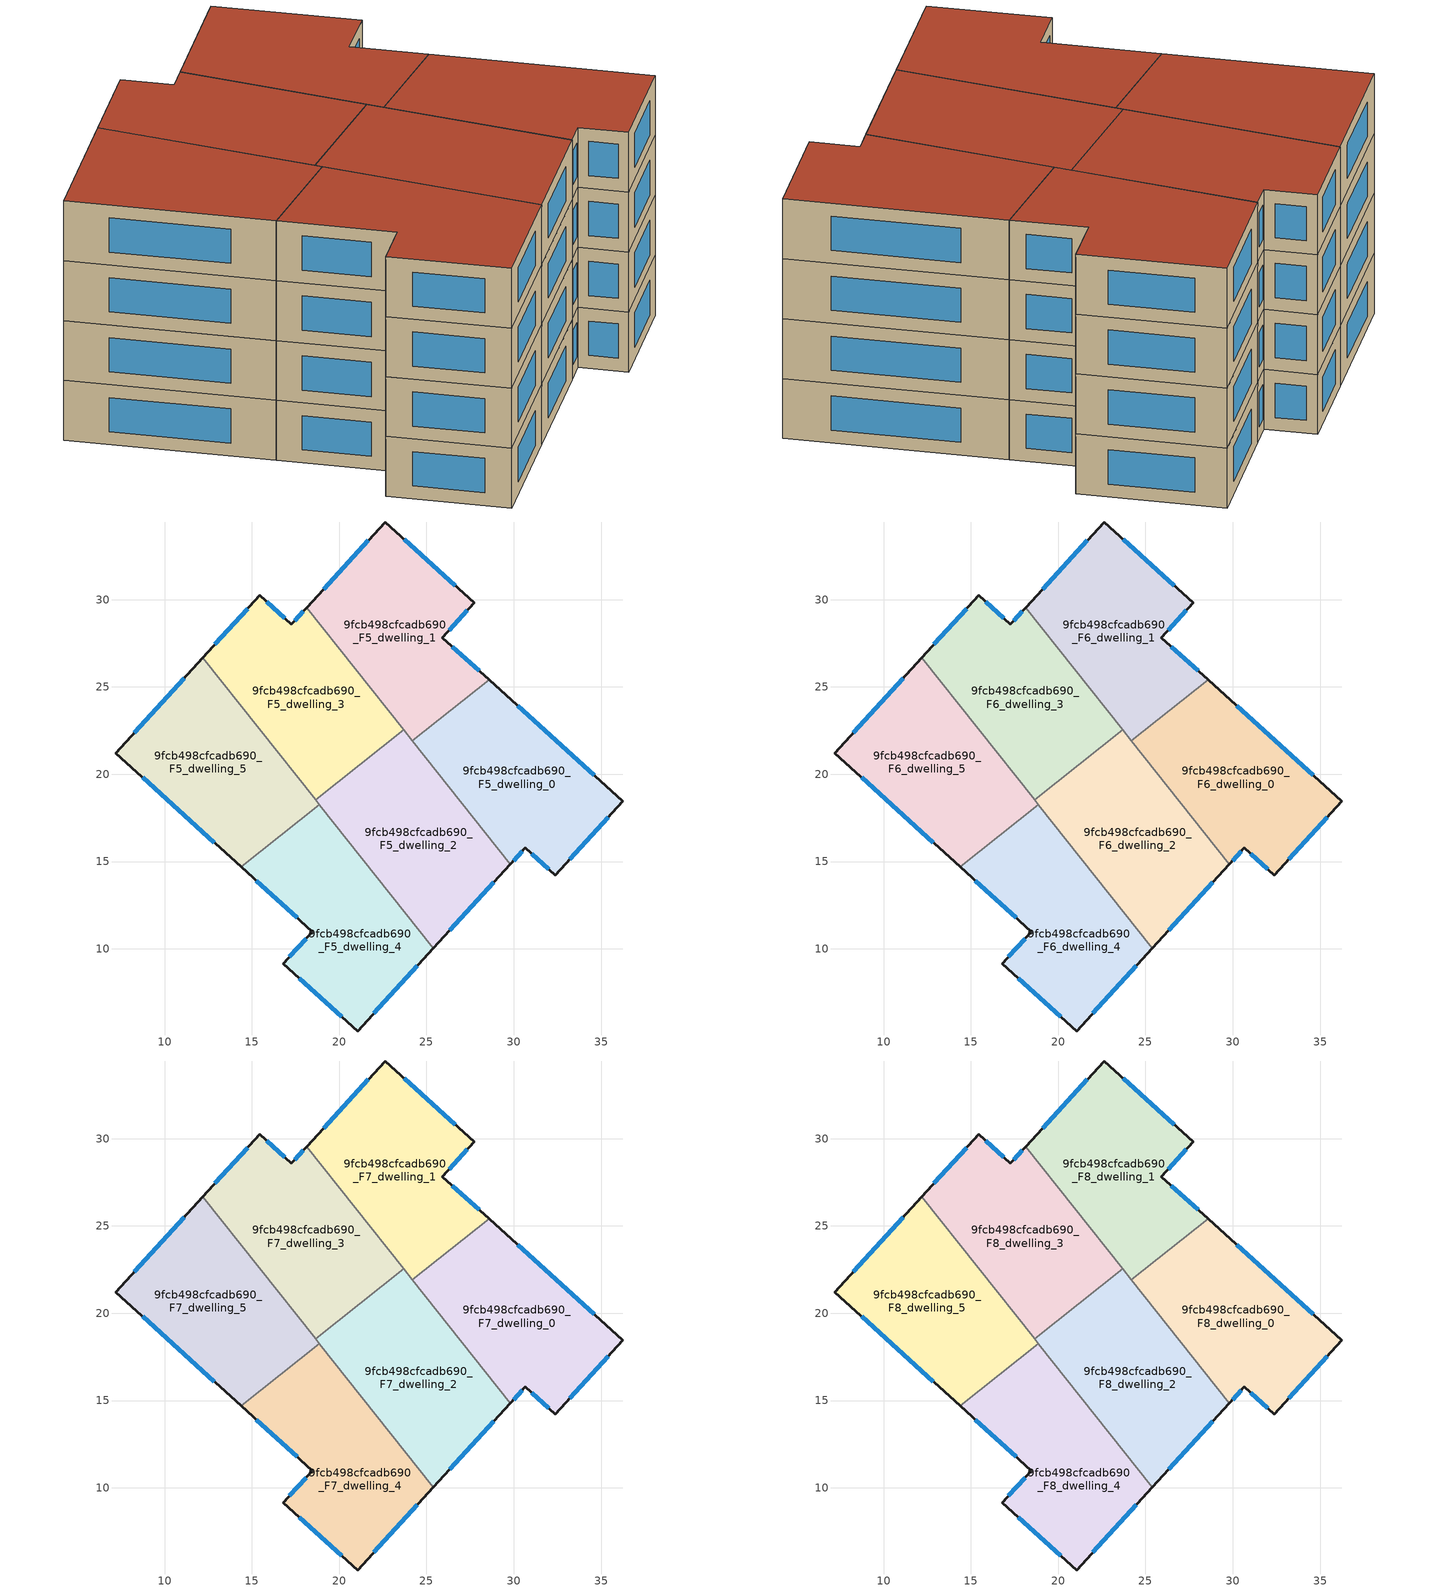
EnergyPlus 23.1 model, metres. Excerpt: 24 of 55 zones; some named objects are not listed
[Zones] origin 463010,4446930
9fcb498cfcadb690_F5_dwelling_0
 floor to 9fcb498cfcadb690_F4_dwelling_0 (EU_floor_Construction): 36.25,18.45 32.38,14.21 30.66,15.78 29.81,14.86 24.2,21.91 28.59,25.4 z15
 wall outside (EU_wall_Construction): 29.81,14.86 30.66,15.78 32.38,14.21 36.25,18.45 28.59,25.4 z15:18
 wall to 9fcb498cfcadb690_F5_dwelling_1 (EU_wall_Construction): 28.59,25.4 24.2,21.91 z15:18
 wall to 9fcb498cfcadb690_F5_dwelling_2 (EU_wall_Construction): 24.2,21.91 29.81,14.86 z15:18
 window (EU_Window_Construction): 29.99,15.05 30.48,15.58 / 34.61,19.94 30.23,23.91 / 33.21,15.12 35.42,17.54 / 31.03,15.45 32.01,14.55 z15.64:17.36
9fcb498cfcadb690_F5_dwelling_1
 floor to 9fcb498cfcadb690_F4_dwelling_1 (EU_floor_Construction): 27.74,29.82 25.91,27.83 28.59,25.4 24.2,21.91 18.14,29.54 22.64,34.45 z15
 wall outside (EU_wall_Construction): 28.59,25.4 25.91,27.83 27.74,29.82 22.64,34.45 18.14,29.54 z15:18
 wall to 9fcb498cfcadb690_F5_dwelling_3 (EU_wall_Construction): 18.14,29.54 23.7,22.54 z15:18
 wall to 9fcb498cfcadb690_F5_dwelling_2 (EU_wall_Construction): 23.7,22.54 24.2,21.91 z15:18
 window (EU_Window_Construction): 21.67,33.4 19.11,30.59 / 26.64,30.81 23.73,33.45 / 26.31,28.25 27.35,29.39 / 28.02,25.92 26.49,27.31 z15.64:17.36
9fcb498cfcadb690_F5_dwelling_2
 floor to 9fcb498cfcadb690_F4_dwelling_2 (EU_floor_Construction): 23.7,22.54 29.81,14.86 25.4,10.04 18.65,18.53 z15
 wall outside (EU_wall_Construction): 25.4,10.04 29.81,14.86 z15:18
 wall to 9fcb498cfcadb690_F5_dwelling_3 (EU_wall_Construction): 23.7,22.54 18.65,18.53 z15:18
 wall to 9fcb498cfcadb690_F5_dwelling_4 (EU_wall_Construction): 18.87,18.26 25.4,10.04 z15:18
 wall to 9fcb498cfcadb690_F5_dwelling_5 (EU_wall_Construction): 18.65,18.53 18.87,18.26 z15:18
 window (EU_Window_Construction): 26.34,11.07 28.86,13.82 z15.64:17.36
9fcb498cfcadb690_F5_dwelling_3
 floor to 9fcb498cfcadb690_F4_dwelling_3 (EU_floor_Construction): 18.14,29.54 23.7,22.54 18.65,18.53 12.19,26.67 15.45,30.24 17.27,28.58 z15
 wall outside (EU_wall_Construction): 18.14,29.54 17.27,28.58 15.45,30.24 12.19,26.67 z15:18
 wall to 9fcb498cfcadb690_F5_dwelling_5 (EU_wall_Construction): 12.19,26.67 18.65,18.53 z15:18
 window (EU_Window_Construction): 14.75,29.48 12.89,27.43 / 16.88,28.94 15.84,29.89 / 17.96,29.33 17.46,28.78 z15.64:17.36
9fcb498cfcadb690_F5_dwelling_4
 floor to 9fcb498cfcadb690_F4_dwelling_4 (EU_floor_Construction): 18.87,18.26 25.4,10.04 21.05,5.29 16.79,9.15 18.47,10.98 14.38,14.69 z15
 wall outside (EU_wall_Construction): 14.38,14.69 18.47,10.98 16.79,9.15 21.05,5.29 25.4,10.04 z15:18
 wall to 9fcb498cfcadb690_F5_dwelling_5 (EU_wall_Construction): 18.87,18.26 14.38,14.69 z15:18
 window (EU_Window_Construction): 21.98,6.31 24.47,9.02 / 17.7,8.32 20.14,6.12 / 18.11,10.59 17.15,9.54 / 15.26,13.9 17.59,11.77 z15.64:17.36
9fcb498cfcadb690_F5_dwelling_5
 floor to 9fcb498cfcadb690_F4_dwelling_5 (EU_floor_Construction): 12.19,26.67 18.87,18.26 14.38,14.69 7.2,21.21 z15
 wall outside (EU_wall_Construction): 12.19,26.67 7.2,21.21 14.38,14.69 z15:18
 window (EU_Window_Construction): 8.74,19.82 12.84,16.09 / 11.12,25.5 8.27,22.38 z15.64:17.36
9fcb498cfcadb690_F6_dwelling_0
 floor to 9fcb498cfcadb690_F5_dwelling_0 (EU_floor_Construction): 36.25,18.45 32.38,14.21 30.66,15.78 29.81,14.86 24.2,21.91 28.59,25.4 z18
 wall outside (EU_wall_Construction): 29.81,14.86 30.66,15.78 32.38,14.21 36.25,18.45 28.59,25.4 z18:21
 wall to 9fcb498cfcadb690_F6_dwelling_1 (EU_wall_Construction): 28.59,25.4 24.2,21.91 z18:21
 wall to 9fcb498cfcadb690_F6_dwelling_2 (EU_wall_Construction): 24.2,21.91 29.81,14.86 z18:21
 window (EU_Window_Construction): 29.99,15.05 30.48,15.58 / 34.61,19.94 30.23,23.91 / 33.21,15.12 35.42,17.54 / 31.03,15.45 32.01,14.55 z18.64:20.36
9fcb498cfcadb690_F6_dwelling_1
 floor to 9fcb498cfcadb690_F5_dwelling_1 (EU_floor_Construction): 27.74,29.82 25.91,27.83 28.59,25.4 24.2,21.91 18.14,29.54 22.64,34.45 z18
 wall outside (EU_wall_Construction): 28.59,25.4 25.91,27.83 27.74,29.82 22.64,34.45 18.14,29.54 z18:21
 wall to 9fcb498cfcadb690_F6_dwelling_3 (EU_wall_Construction): 18.14,29.54 23.7,22.54 z18:21
 wall to 9fcb498cfcadb690_F6_dwelling_2 (EU_wall_Construction): 23.7,22.54 24.2,21.91 z18:21
 window (EU_Window_Construction): 21.67,33.4 19.11,30.59 / 26.64,30.81 23.73,33.45 / 26.31,28.25 27.35,29.39 / 28.02,25.92 26.49,27.31 z18.64:20.36
9fcb498cfcadb690_F6_dwelling_2
 floor to 9fcb498cfcadb690_F5_dwelling_2 (EU_floor_Construction): 23.7,22.54 29.81,14.86 25.4,10.04 18.65,18.53 z18
 wall outside (EU_wall_Construction): 25.4,10.04 29.81,14.86 z18:21
 wall to 9fcb498cfcadb690_F6_dwelling_3 (EU_wall_Construction): 23.7,22.54 18.65,18.53 z18:21
 wall to 9fcb498cfcadb690_F6_dwelling_4 (EU_wall_Construction): 18.87,18.26 25.4,10.04 z18:21
 wall to 9fcb498cfcadb690_F6_dwelling_5 (EU_wall_Construction): 18.65,18.53 18.87,18.26 z18:21
 window (EU_Window_Construction): 26.34,11.07 28.86,13.82 z18.64:20.36
9fcb498cfcadb690_F6_dwelling_3
 floor to 9fcb498cfcadb690_F5_dwelling_3 (EU_floor_Construction): 18.14,29.54 23.7,22.54 18.65,18.53 12.19,26.67 15.45,30.24 17.27,28.58 z18
 wall outside (EU_wall_Construction): 18.14,29.54 17.27,28.58 15.45,30.24 12.19,26.67 z18:21
 wall to 9fcb498cfcadb690_F6_dwelling_5 (EU_wall_Construction): 12.19,26.67 18.65,18.53 z18:21
 window (EU_Window_Construction): 14.75,29.48 12.89,27.43 / 16.88,28.94 15.84,29.89 / 17.96,29.33 17.46,28.78 z18.64:20.36
9fcb498cfcadb690_F6_dwelling_4
 floor to 9fcb498cfcadb690_F5_dwelling_4 (EU_floor_Construction): 18.87,18.26 25.4,10.04 21.05,5.29 16.79,9.15 18.47,10.98 14.38,14.69 z18
 wall outside (EU_wall_Construction): 14.38,14.69 18.47,10.98 16.79,9.15 21.05,5.29 25.4,10.04 z18:21
 wall to 9fcb498cfcadb690_F6_dwelling_5 (EU_wall_Construction): 18.87,18.26 14.38,14.69 z18:21
 window (EU_Window_Construction): 21.98,6.31 24.47,9.02 / 17.7,8.32 20.14,6.12 / 18.11,10.59 17.15,9.54 / 15.26,13.9 17.59,11.77 z18.64:20.36
9fcb498cfcadb690_F6_dwelling_5
 floor to 9fcb498cfcadb690_F5_dwelling_5 (EU_floor_Construction): 12.19,26.67 18.87,18.26 14.38,14.69 7.2,21.21 z18
 wall outside (EU_wall_Construction): 12.19,26.67 7.2,21.21 14.38,14.69 z18:21
 window (EU_Window_Construction): 8.74,19.82 12.84,16.09 / 11.12,25.5 8.27,22.38 z18.64:20.36
9fcb498cfcadb690_F7_dwelling_0
 floor to 9fcb498cfcadb690_F6_dwelling_0 (EU_floor_Construction): 36.25,18.45 32.38,14.21 30.66,15.78 29.81,14.86 24.2,21.91 28.59,25.4 z21
 wall outside (EU_wall_Construction): 29.81,14.86 30.66,15.78 32.38,14.21 36.25,18.45 28.59,25.4 z21:24
 wall to 9fcb498cfcadb690_F7_dwelling_1 (EU_wall_Construction): 28.59,25.4 24.2,21.91 z21:24
 wall to 9fcb498cfcadb690_F7_dwelling_2 (EU_wall_Construction): 24.2,21.91 29.81,14.86 z21:24
 window (EU_Window_Construction): 29.99,15.05 30.48,15.58 / 34.61,19.94 30.23,23.91 / 33.21,15.12 35.42,17.54 / 31.03,15.45 32.01,14.55 z21.64:23.36
9fcb498cfcadb690_F7_dwelling_1
 floor to 9fcb498cfcadb690_F6_dwelling_1 (EU_floor_Construction): 27.74,29.82 25.91,27.83 28.59,25.4 24.2,21.91 18.14,29.54 22.64,34.45 z21
 wall outside (EU_wall_Construction): 28.59,25.4 25.91,27.83 27.74,29.82 22.64,34.45 18.14,29.54 z21:24
 wall to 9fcb498cfcadb690_F7_dwelling_3 (EU_wall_Construction): 18.14,29.54 23.7,22.54 z21:24
 wall to 9fcb498cfcadb690_F7_dwelling_2 (EU_wall_Construction): 23.7,22.54 24.2,21.91 z21:24
 window (EU_Window_Construction): 21.67,33.4 19.11,30.59 / 26.64,30.81 23.73,33.45 / 26.31,28.25 27.35,29.39 / 28.02,25.92 26.49,27.31 z21.64:23.36
9fcb498cfcadb690_F7_dwelling_2
 floor to 9fcb498cfcadb690_F6_dwelling_2 (EU_floor_Construction): 23.7,22.54 29.81,14.86 25.4,10.04 18.65,18.53 z21
 wall outside (EU_wall_Construction): 25.4,10.04 29.81,14.86 z21:24
 wall to 9fcb498cfcadb690_F7_dwelling_3 (EU_wall_Construction): 23.7,22.54 18.65,18.53 z21:24
 wall to 9fcb498cfcadb690_F7_dwelling_4 (EU_wall_Construction): 18.87,18.26 25.4,10.04 z21:24
 wall to 9fcb498cfcadb690_F7_dwelling_5 (EU_wall_Construction): 18.65,18.53 18.87,18.26 z21:24
 window (EU_Window_Construction): 26.34,11.07 28.86,13.82 z21.64:23.36
9fcb498cfcadb690_F7_dwelling_3
 floor to 9fcb498cfcadb690_F6_dwelling_3 (EU_floor_Construction): 18.14,29.54 23.7,22.54 18.65,18.53 12.19,26.67 15.45,30.24 17.27,28.58 z21
 wall outside (EU_wall_Construction): 18.14,29.54 17.27,28.58 15.45,30.24 12.19,26.67 z21:24
 wall to 9fcb498cfcadb690_F7_dwelling_5 (EU_wall_Construction): 12.19,26.67 18.65,18.53 z21:24
 window (EU_Window_Construction): 14.75,29.48 12.89,27.43 / 16.88,28.94 15.84,29.89 / 17.96,29.33 17.46,28.78 z21.64:23.36
9fcb498cfcadb690_F7_dwelling_4
 floor to 9fcb498cfcadb690_F6_dwelling_4 (EU_floor_Construction): 18.87,18.26 25.4,10.04 21.05,5.29 16.79,9.15 18.47,10.98 14.38,14.69 z21
 wall outside (EU_wall_Construction): 14.38,14.69 18.47,10.98 16.79,9.15 21.05,5.29 25.4,10.04 z21:24
 wall to 9fcb498cfcadb690_F7_dwelling_5 (EU_wall_Construction): 18.87,18.26 14.38,14.69 z21:24
 window (EU_Window_Construction): 21.98,6.31 24.47,9.02 / 17.7,8.32 20.14,6.12 / 18.11,10.59 17.15,9.54 / 15.26,13.9 17.59,11.77 z21.64:23.36
9fcb498cfcadb690_F7_dwelling_5
 floor to 9fcb498cfcadb690_F6_dwelling_5 (EU_floor_Construction): 12.19,26.67 18.87,18.26 14.38,14.69 7.2,21.21 z21
 wall outside (EU_wall_Construction): 12.19,26.67 7.2,21.21 14.38,14.69 z21:24
 window (EU_Window_Construction): 8.74,19.82 12.84,16.09 / 11.12,25.5 8.27,22.38 z21.64:23.36
9fcb498cfcadb690_F8_dwelling_0
 floor to 9fcb498cfcadb690_F7_dwelling_0 (EU_floor_Construction): 36.25,18.45 32.38,14.21 30.66,15.78 29.81,14.86 24.2,21.91 28.59,25.4 z24
 wall outside (EU_wall_Construction): 29.81,14.86 30.66,15.78 32.38,14.21 36.25,18.45 28.59,25.4 z24:27
 wall to 9fcb498cfcadb690_F8_dwelling_1 (EU_wall_Construction): 28.59,25.4 24.2,21.91 z24:27
 wall to 9fcb498cfcadb690_F8_dwelling_2 (EU_wall_Construction): 24.2,21.91 29.81,14.86 z24:27
 window (EU_Window_Construction): 29.99,15.05 30.48,15.58 / 34.61,19.94 30.23,23.91 / 33.21,15.12 35.42,17.54 / 31.03,15.45 32.01,14.55 z24.64:26.36
 roof outside (EU_roof_Construction): 32.38,14.21 36.25,18.45 28.59,25.4 24.2,21.91 29.81,14.86 30.66,15.78 z27
9fcb498cfcadb690_F8_dwelling_1
 floor to 9fcb498cfcadb690_F7_dwelling_1 (EU_floor_Construction): 27.74,29.82 25.91,27.83 28.59,25.4 24.2,21.91 18.14,29.54 22.64,34.45 z24
 wall outside (EU_wall_Construction): 28.59,25.4 25.91,27.83 27.74,29.82 22.64,34.45 18.14,29.54 z24:27
 wall to 9fcb498cfcadb690_F8_dwelling_3 (EU_wall_Construction): 18.14,29.54 23.7,22.54 z24:27
 wall to 9fcb498cfcadb690_F8_dwelling_2 (EU_wall_Construction): 23.7,22.54 24.2,21.91 z24:27
 window (EU_Window_Construction): 21.67,33.4 19.11,30.59 / 26.64,30.81 23.73,33.45 / 26.31,28.25 27.35,29.39 / 28.02,25.92 26.49,27.31 z24.64:26.36
 roof outside (EU_roof_Construction): 28.59,25.4 25.91,27.83 27.74,29.82 22.64,34.45 18.14,29.54 24.2,21.91 z27
9fcb498cfcadb690_F8_dwelling_2
 floor to 9fcb498cfcadb690_F7_dwelling_2 (EU_floor_Construction): 23.7,22.54 29.81,14.86 25.4,10.04 18.65,18.53 z24
 wall outside (EU_wall_Construction): 25.4,10.04 29.81,14.86 z24:27
 wall to 9fcb498cfcadb690_F8_dwelling_3 (EU_wall_Construction): 23.7,22.54 18.65,18.53 z24:27
 wall to 9fcb498cfcadb690_F8_dwelling_4 (EU_wall_Construction): 18.87,18.26 25.4,10.04 z24:27
 wall to 9fcb498cfcadb690_F8_dwelling_5 (EU_wall_Construction): 18.65,18.53 18.87,18.26 z24:27
 window (EU_Window_Construction): 26.34,11.07 28.86,13.82 z24.64:26.36
 roof outside (EU_roof_Construction): 25.4,10.04 29.81,14.86 23.7,22.54 18.65,18.53 z27
9fcb498cfcadb690_F8_dwelling_3
 floor to 9fcb498cfcadb690_F7_dwelling_3 (EU_floor_Construction): 18.14,29.54 23.7,22.54 18.65,18.53 12.19,26.67 15.45,30.24 17.27,28.58 z24
 wall outside (EU_wall_Construction): 18.14,29.54 17.27,28.58 15.45,30.24 12.19,26.67 z24:27
 wall to 9fcb498cfcadb690_F8_dwelling_5 (EU_wall_Construction): 12.19,26.67 18.65,18.53 z24:27
 window (EU_Window_Construction): 14.75,29.48 12.89,27.43 / 16.88,28.94 15.84,29.89 / 17.96,29.33 17.46,28.78 z24.64:26.36
 roof outside (EU_roof_Construction): 23.7,22.54 18.14,29.54 17.27,28.58 15.45,30.24 12.19,26.67 18.65,18.53 z27
9fcb498cfcadb690_F8_dwelling_4
 floor to 9fcb498cfcadb690_F7_dwelling_4 (EU_floor_Construction): 18.87,18.26 25.4,10.04 21.05,5.29 16.79,9.15 18.47,10.98 14.38,14.69 z24
 wall outside (EU_wall_Construction): 14.38,14.69 18.47,10.98 16.79,9.15 21.05,5.29 25.4,10.04 z24:27
 wall to 9fcb498cfcadb690_F8_dwelling_5 (EU_wall_Construction): 18.87,18.26 14.38,14.69 z24:27
 window (EU_Window_Construction): 21.98,6.31 24.47,9.02 / 17.7,8.32 20.14,6.12 / 18.11,10.59 17.15,9.54 / 15.26,13.9 17.59,11.77 z24.64:26.36
 roof outside (EU_roof_Construction): 21.05,5.29 25.4,10.04 18.87,18.26 14.38,14.69 18.47,10.98 16.79,9.15 z27
9fcb498cfcadb690_F8_dwelling_5
 floor to 9fcb498cfcadb690_F7_dwelling_5 (EU_floor_Construction): 12.19,26.67 18.87,18.26 14.38,14.69 7.2,21.21 z24
 wall outside (EU_wall_Construction): 12.19,26.67 7.2,21.21 14.38,14.69 z24:27
 window (EU_Window_Construction): 8.74,19.82 12.84,16.09 / 11.12,25.5 8.27,22.38 z24.64:26.36
 roof outside (EU_roof_Construction): 18.87,18.26 12.19,26.67 7.2,21.21 14.38,14.69 z27
[Building]
EU S2 Campaign: North Axis=0; Terrain=City; Solar Distribution=FullExterior
[Site:Location]
Yerevan-Zvartnots.Intl.AP: Latitude=40.15; Longitude=44.383; Time Zone=4; Elevation=854
[SizingPeriod:WeatherFileDays]
AnnualSizingPeriod: Begin Month=1; Begin Day of Month=1; End Month=12; End Day of Month=31; Day of Week for Start Day=Monday; Use Weather File Daylight Saving Period=No; Use Weather File Rain and Snow Indicators=No
[MATERIAL]
EU_InternalMass_Material: Roughness=MediumRough; Thickness=0.1; Conductivity=1; Density=1800; Specific Heat=900; Thermal Absorptance=0.9; Solar Absorptance=0.7; Visible Absorptance=0.7
[MATERIAL:NOMASS] Roughness=MediumRough; Thermal Absorptance=0.9; Solar Absorptance=0.7; Visible Absorptance=0.7
Name | Thermal Resistance
EU_wall_NoMass | 1.05043
EU_roof_NoMass | 1.45357
EU_floor_NoMass | 0.478065
[WINDOWMATERIAL:SIMPLEGLAZINGSYSTEM]
EU_Window_SimpleGlazing: UFactor=2.5566; Solar Heat Gain Coefficient=0.75; Visible Transmittance=0.75
[CONSTRUCTION]
EU_wall_Construction: EU_wall_NoMass
EU_roof_Construction: EU_roof_NoMass
EU_floor_Construction: EU_floor_NoMass
EU_Window_Construction: EU_Window_SimpleGlazing
EU_InternalMass_Construction: EU_InternalMass_Material
[ZONE] Type=1; Multiplier=1; Ceiling Height=autocalculate; Floor Area=autocalculate; Part of Total Floor Area=Yes
Name | Volume
9fcb498cfcadb690_F5_dwelling_0; 9fcb498cfcadb690_F6_dwelling_0; 9fcb498cfcadb690_F7_dwelling_0; 9fcb498cfcadb690_F8_dwelling_0 | 199.952
9fcb498cfcadb690_F5_dwelling_1; 9fcb498cfcadb690_F6_dwelling_1; 9fcb498cfcadb690_F7_dwelling_1; 9fcb498cfcadb690_F8_dwelling_1 | 199.937
9fcb498cfcadb690_F5_dwelling_2; 9fcb498cfcadb690_F6_dwelling_2; 9fcb498cfcadb690_F7_dwelling_2; 9fcb498cfcadb690_F8_dwelling_2 | 199.951
9fcb498cfcadb690_F5_dwelling_3; 9fcb498cfcadb690_F6_dwelling_3; 9fcb498cfcadb690_F7_dwelling_3; 9fcb498cfcadb690_F8_dwelling_3 | 199.955
9fcb498cfcadb690_F5_dwelling_4; 9fcb498cfcadb690_F6_dwelling_4; 9fcb498cfcadb690_F7_dwelling_4; 9fcb498cfcadb690_F8_dwelling_4 | 199.934
9fcb498cfcadb690_F5_dwelling_5; 9fcb498cfcadb690_F6_dwelling_5; 9fcb498cfcadb690_F7_dwelling_5; 9fcb498cfcadb690_F8_dwelling_5 | 199.931
[INTERNALMASS] Construction=EU_InternalMass_Construction
Name | Zone or ZoneList | Surface Area
9fcb498cfcadb690_F5_dwelling_0_EU_InternalMass | 9fcb498cfcadb690_F5_dwelling_0 | 66.6504
9fcb498cfcadb690_F5_dwelling_1_EU_InternalMass | 9fcb498cfcadb690_F5_dwelling_1 | 66.6459
9fcb498cfcadb690_F5_dwelling_2_EU_InternalMass | 9fcb498cfcadb690_F5_dwelling_2 | 66.6501
9fcb498cfcadb690_F5_dwelling_3_EU_InternalMass | 9fcb498cfcadb690_F5_dwelling_3 | 66.6515
9fcb498cfcadb690_F5_dwelling_4_EU_InternalMass | 9fcb498cfcadb690_F5_dwelling_4 | 66.6447
9fcb498cfcadb690_F5_dwelling_5_EU_InternalMass | 9fcb498cfcadb690_F5_dwelling_5 | 66.6437
9fcb498cfcadb690_F6_dwelling_0_EU_InternalMass | 9fcb498cfcadb690_F6_dwelling_0 | 66.6504
9fcb498cfcadb690_F6_dwelling_1_EU_InternalMass | 9fcb498cfcadb690_F6_dwelling_1 | 66.6459
9fcb498cfcadb690_F6_dwelling_2_EU_InternalMass | 9fcb498cfcadb690_F6_dwelling_2 | 66.6501
9fcb498cfcadb690_F6_dwelling_3_EU_InternalMass | 9fcb498cfcadb690_F6_dwelling_3 | 66.6515
9fcb498cfcadb690_F6_dwelling_4_EU_InternalMass | 9fcb498cfcadb690_F6_dwelling_4 | 66.6447
9fcb498cfcadb690_F6_dwelling_5_EU_InternalMass | 9fcb498cfcadb690_F6_dwelling_5 | 66.6437
9fcb498cfcadb690_F7_dwelling_0_EU_InternalMass | 9fcb498cfcadb690_F7_dwelling_0 | 66.6504
9fcb498cfcadb690_F7_dwelling_1_EU_InternalMass | 9fcb498cfcadb690_F7_dwelling_1 | 66.6459
9fcb498cfcadb690_F7_dwelling_2_EU_InternalMass | 9fcb498cfcadb690_F7_dwelling_2 | 66.6501
9fcb498cfcadb690_F7_dwelling_3_EU_InternalMass | 9fcb498cfcadb690_F7_dwelling_3 | 66.6515
9fcb498cfcadb690_F7_dwelling_4_EU_InternalMass | 9fcb498cfcadb690_F7_dwelling_4 | 66.6447
9fcb498cfcadb690_F7_dwelling_5_EU_InternalMass | 9fcb498cfcadb690_F7_dwelling_5 | 66.6437
9fcb498cfcadb690_F8_dwelling_0_EU_InternalMass | 9fcb498cfcadb690_F8_dwelling_0 | 66.6504
9fcb498cfcadb690_F8_dwelling_1_EU_InternalMass | 9fcb498cfcadb690_F8_dwelling_1 | 66.6459
9fcb498cfcadb690_F8_dwelling_2_EU_InternalMass | 9fcb498cfcadb690_F8_dwelling_2 | 66.6501
9fcb498cfcadb690_F8_dwelling_3_EU_InternalMass | 9fcb498cfcadb690_F8_dwelling_3 | 66.6515
9fcb498cfcadb690_F8_dwelling_4_EU_InternalMass | 9fcb498cfcadb690_F8_dwelling_4 | 66.6447
9fcb498cfcadb690_F8_dwelling_5_EU_InternalMass | 9fcb498cfcadb690_F8_dwelling_5 | 66.6437
[OTHEREQUIPMENT] Fuel Type=Electricity; Design Level Calculation Method=Watts/Area; Power per Zone Floor Area=1; Fraction Latent=0; Fraction Radiant=0; Fraction Lost=0; Carbon Dioxide Generation Rate=0; EndUse Subcategory=EU_Step8_InternalGains
Name | Zone or ZoneList or Space or SpaceList | Schedule
EU_Step8_InternalGain_9fcb498cfcadb690_F5_dwelling_0_f000 | 9fcb498cfcadb690_F5_dwelling_0 | EU_Step8_GainSchedule_9fcb498cfcadb690_F5_dwelling_0_f000
EU_Step8_InternalGain_9fcb498cfcadb690_F5_dwelling_1_f000 | 9fcb498cfcadb690_F5_dwelling_1 | EU_Step8_GainSchedule_9fcb498cfcadb690_F5_dwelling_1_f000
EU_Step8_InternalGain_9fcb498cfcadb690_F5_dwelling_2_f000 | 9fcb498cfcadb690_F5_dwelling_2 | EU_Step8_GainSchedule_9fcb498cfcadb690_F5_dwelling_2_f000
EU_Step8_InternalGain_9fcb498cfcadb690_F5_dwelling_3_f000 | 9fcb498cfcadb690_F5_dwelling_3 | EU_Step8_GainSchedule_9fcb498cfcadb690_F5_dwelling_3_f000
EU_Step8_InternalGain_9fcb498cfcadb690_F5_dwelling_4_f000 | 9fcb498cfcadb690_F5_dwelling_4 | EU_Step8_GainSchedule_9fcb498cfcadb690_F5_dwelling_4_f000
EU_Step8_InternalGain_9fcb498cfcadb690_F5_dwelling_5_f000 | 9fcb498cfcadb690_F5_dwelling_5 | EU_Step8_GainSchedule_9fcb498cfcadb690_F5_dwelling_5_f000
EU_Step8_InternalGain_9fcb498cfcadb690_F6_dwelling_0_f000 | 9fcb498cfcadb690_F6_dwelling_0 | EU_Step8_GainSchedule_9fcb498cfcadb690_F6_dwelling_0_f000
EU_Step8_InternalGain_9fcb498cfcadb690_F6_dwelling_1_f000 | 9fcb498cfcadb690_F6_dwelling_1 | EU_Step8_GainSchedule_9fcb498cfcadb690_F6_dwelling_1_f000
EU_Step8_InternalGain_9fcb498cfcadb690_F6_dwelling_2_f000 | 9fcb498cfcadb690_F6_dwelling_2 | EU_Step8_GainSchedule_9fcb498cfcadb690_F6_dwelling_2_f000
EU_Step8_InternalGain_9fcb498cfcadb690_F6_dwelling_3_f000 | 9fcb498cfcadb690_F6_dwelling_3 | EU_Step8_GainSchedule_9fcb498cfcadb690_F6_dwelling_3_f000
EU_Step8_InternalGain_9fcb498cfcadb690_F6_dwelling_4_f000 | 9fcb498cfcadb690_F6_dwelling_4 | EU_Step8_GainSchedule_9fcb498cfcadb690_F6_dwelling_4_f000
EU_Step8_InternalGain_9fcb498cfcadb690_F6_dwelling_5_f000 | 9fcb498cfcadb690_F6_dwelling_5 | EU_Step8_GainSchedule_9fcb498cfcadb690_F6_dwelling_5_f000
EU_Step8_InternalGain_9fcb498cfcadb690_F7_dwelling_0_f000 | 9fcb498cfcadb690_F7_dwelling_0 | EU_Step8_GainSchedule_9fcb498cfcadb690_F7_dwelling_0_f000
EU_Step8_InternalGain_9fcb498cfcadb690_F7_dwelling_1_f000 | 9fcb498cfcadb690_F7_dwelling_1 | EU_Step8_GainSchedule_9fcb498cfcadb690_F7_dwelling_1_f000
EU_Step8_InternalGain_9fcb498cfcadb690_F7_dwelling_2_f000 | 9fcb498cfcadb690_F7_dwelling_2 | EU_Step8_GainSchedule_9fcb498cfcadb690_F7_dwelling_2_f000
EU_Step8_InternalGain_9fcb498cfcadb690_F7_dwelling_3_f000 | 9fcb498cfcadb690_F7_dwelling_3 | EU_Step8_GainSchedule_9fcb498cfcadb690_F7_dwelling_3_f000
EU_Step8_InternalGain_9fcb498cfcadb690_F7_dwelling_4_f000 | 9fcb498cfcadb690_F7_dwelling_4 | EU_Step8_GainSchedule_9fcb498cfcadb690_F7_dwelling_4_f000
EU_Step8_InternalGain_9fcb498cfcadb690_F7_dwelling_5_f000 | 9fcb498cfcadb690_F7_dwelling_5 | EU_Step8_GainSchedule_9fcb498cfcadb690_F7_dwelling_5_f000
EU_Step8_InternalGain_9fcb498cfcadb690_F8_dwelling_0_f000 | 9fcb498cfcadb690_F8_dwelling_0 | EU_Step8_GainSchedule_9fcb498cfcadb690_F8_dwelling_0_f000
EU_Step8_InternalGain_9fcb498cfcadb690_F8_dwelling_1_f000 | 9fcb498cfcadb690_F8_dwelling_1 | EU_Step8_GainSchedule_9fcb498cfcadb690_F8_dwelling_1_f000
EU_Step8_InternalGain_9fcb498cfcadb690_F8_dwelling_2_f000 | 9fcb498cfcadb690_F8_dwelling_2 | EU_Step8_GainSchedule_9fcb498cfcadb690_F8_dwelling_2_f000
EU_Step8_InternalGain_9fcb498cfcadb690_F8_dwelling_3_f000 | 9fcb498cfcadb690_F8_dwelling_3 | EU_Step8_GainSchedule_9fcb498cfcadb690_F8_dwelling_3_f000
EU_Step8_InternalGain_9fcb498cfcadb690_F8_dwelling_4_f000 | 9fcb498cfcadb690_F8_dwelling_4 | EU_Step8_GainSchedule_9fcb498cfcadb690_F8_dwelling_4_f000
EU_Step8_InternalGain_9fcb498cfcadb690_F8_dwelling_5_f000 | 9fcb498cfcadb690_F8_dwelling_5 | EU_Step8_GainSchedule_9fcb498cfcadb690_F8_dwelling_5_f000
[ZONEVENTILATION:DESIGNFLOWRATE] Schedule=EU_AlwaysOn; Design Flow Rate Calculation Method=AirChanges/Hour; Air Changes per Hour=0.557805; Ventilation Type=Natural; Fan Pressure Rise=0; Fan Total Efficiency=1; Constant Term Coefficient=1; Temperature Term Coefficient=0; Velocity Term Coefficient=0; Velocity Squared Term Coefficient=0; Minimum Indoor Temperature=-100; Maximum Indoor Temperature=100; Delta Temperature=-100; Minimum Outdoor Temperature=-100; Maximum Outdoor Temperature=100; Maximum Wind Speed=40
Name | Zone or ZoneList or Space or SpaceList
EU_ConstantAir_9fcb498cfcadb690_F5_dwelling_0 | 9fcb498cfcadb690_F5_dwelling_0
EU_ConstantAir_9fcb498cfcadb690_F5_dwelling_1 | 9fcb498cfcadb690_F5_dwelling_1
EU_ConstantAir_9fcb498cfcadb690_F5_dwelling_2 | 9fcb498cfcadb690_F5_dwelling_2
EU_ConstantAir_9fcb498cfcadb690_F5_dwelling_3 | 9fcb498cfcadb690_F5_dwelling_3
EU_ConstantAir_9fcb498cfcadb690_F5_dwelling_4 | 9fcb498cfcadb690_F5_dwelling_4
EU_ConstantAir_9fcb498cfcadb690_F5_dwelling_5 | 9fcb498cfcadb690_F5_dwelling_5
EU_ConstantAir_9fcb498cfcadb690_F6_dwelling_0 | 9fcb498cfcadb690_F6_dwelling_0
EU_ConstantAir_9fcb498cfcadb690_F6_dwelling_1 | 9fcb498cfcadb690_F6_dwelling_1
EU_ConstantAir_9fcb498cfcadb690_F6_dwelling_2 | 9fcb498cfcadb690_F6_dwelling_2
EU_ConstantAir_9fcb498cfcadb690_F6_dwelling_3 | 9fcb498cfcadb690_F6_dwelling_3
EU_ConstantAir_9fcb498cfcadb690_F6_dwelling_4 | 9fcb498cfcadb690_F6_dwelling_4
EU_ConstantAir_9fcb498cfcadb690_F6_dwelling_5 | 9fcb498cfcadb690_F6_dwelling_5
EU_ConstantAir_9fcb498cfcadb690_F7_dwelling_0 | 9fcb498cfcadb690_F7_dwelling_0
EU_ConstantAir_9fcb498cfcadb690_F7_dwelling_1 | 9fcb498cfcadb690_F7_dwelling_1
EU_ConstantAir_9fcb498cfcadb690_F7_dwelling_2 | 9fcb498cfcadb690_F7_dwelling_2
EU_ConstantAir_9fcb498cfcadb690_F7_dwelling_3 | 9fcb498cfcadb690_F7_dwelling_3
EU_ConstantAir_9fcb498cfcadb690_F7_dwelling_4 | 9fcb498cfcadb690_F7_dwelling_4
EU_ConstantAir_9fcb498cfcadb690_F7_dwelling_5 | 9fcb498cfcadb690_F7_dwelling_5
EU_ConstantAir_9fcb498cfcadb690_F8_dwelling_0 | 9fcb498cfcadb690_F8_dwelling_0
EU_ConstantAir_9fcb498cfcadb690_F8_dwelling_1 | 9fcb498cfcadb690_F8_dwelling_1
EU_ConstantAir_9fcb498cfcadb690_F8_dwelling_2 | 9fcb498cfcadb690_F8_dwelling_2
EU_ConstantAir_9fcb498cfcadb690_F8_dwelling_3 | 9fcb498cfcadb690_F8_dwelling_3
EU_ConstantAir_9fcb498cfcadb690_F8_dwelling_4 | 9fcb498cfcadb690_F8_dwelling_4
EU_ConstantAir_9fcb498cfcadb690_F8_dwelling_5 | 9fcb498cfcadb690_F8_dwelling_5
[HVACTEMPLATE:ZONE:IDEALLOADSAIRSYSTEM] System Availability Schedule=EU_AlwaysOn; Maximum Heating Supply Air Temperature=50; Minimum Cooling Supply Air Temperature=13; Maximum Heating Supply Air Humidity Ratio=0.0156; Minimum Cooling Supply Air Humidity Ratio=0.0077; Heating Limit=NoLimit; Cooling Limit=NoLimit; Heating Availability Schedule=EU_AlwaysOn; Cooling Availability Schedule=EU_CoolingOff; Dehumidification Control Type=ConstantSensibleHeatRatio; Cooling Sensible Heat Ratio=0.7; Dehumidification Setpoint=60; Humidification Control Type=None; Humidification Setpoint=30; Outdoor Air Method=None; Outdoor Air Flow Rate per Person=0.00944; Outdoor Air Flow Rate per Zone Floor Area=0; Outdoor Air Flow Rate per Zone=0; Demand Controlled Ventilation Type=None; Outdoor Air Economizer Type=NoEconomizer; Heat Recovery Type=None; Sensible Heat Recovery Effectiveness=0.7; Latent Heat Recovery Effectiveness=0.65
Name | Template Thermostat
9fcb498cfcadb690_F5_dwelling_0 | EU_HeatOnly_9fcb498cfcadb690_F5_dwelling_0
9fcb498cfcadb690_F5_dwelling_1 | EU_HeatOnly_9fcb498cfcadb690_F5_dwelling_1
9fcb498cfcadb690_F5_dwelling_2 | EU_HeatOnly_9fcb498cfcadb690_F5_dwelling_2
9fcb498cfcadb690_F5_dwelling_3 | EU_HeatOnly_9fcb498cfcadb690_F5_dwelling_3
9fcb498cfcadb690_F5_dwelling_4 | EU_HeatOnly_9fcb498cfcadb690_F5_dwelling_4
9fcb498cfcadb690_F5_dwelling_5 | EU_HeatOnly_9fcb498cfcadb690_F5_dwelling_5
9fcb498cfcadb690_F6_dwelling_0 | EU_HeatOnly_9fcb498cfcadb690_F6_dwelling_0
9fcb498cfcadb690_F6_dwelling_1 | EU_HeatOnly_9fcb498cfcadb690_F6_dwelling_1
9fcb498cfcadb690_F6_dwelling_2 | EU_HeatOnly_9fcb498cfcadb690_F6_dwelling_2
9fcb498cfcadb690_F6_dwelling_3 | EU_HeatOnly_9fcb498cfcadb690_F6_dwelling_3
9fcb498cfcadb690_F6_dwelling_4 | EU_HeatOnly_9fcb498cfcadb690_F6_dwelling_4
9fcb498cfcadb690_F6_dwelling_5 | EU_HeatOnly_9fcb498cfcadb690_F6_dwelling_5
9fcb498cfcadb690_F7_dwelling_0 | EU_HeatOnly_9fcb498cfcadb690_F7_dwelling_0
9fcb498cfcadb690_F7_dwelling_1 | EU_HeatOnly_9fcb498cfcadb690_F7_dwelling_1
9fcb498cfcadb690_F7_dwelling_2 | EU_HeatOnly_9fcb498cfcadb690_F7_dwelling_2
9fcb498cfcadb690_F7_dwelling_3 | EU_HeatOnly_9fcb498cfcadb690_F7_dwelling_3
9fcb498cfcadb690_F7_dwelling_4 | EU_HeatOnly_9fcb498cfcadb690_F7_dwelling_4
9fcb498cfcadb690_F7_dwelling_5 | EU_HeatOnly_9fcb498cfcadb690_F7_dwelling_5
9fcb498cfcadb690_F8_dwelling_0 | EU_HeatOnly_9fcb498cfcadb690_F8_dwelling_0
9fcb498cfcadb690_F8_dwelling_1 | EU_HeatOnly_9fcb498cfcadb690_F8_dwelling_1
9fcb498cfcadb690_F8_dwelling_2 | EU_HeatOnly_9fcb498cfcadb690_F8_dwelling_2
9fcb498cfcadb690_F8_dwelling_3 | EU_HeatOnly_9fcb498cfcadb690_F8_dwelling_3
9fcb498cfcadb690_F8_dwelling_4 | EU_HeatOnly_9fcb498cfcadb690_F8_dwelling_4
9fcb498cfcadb690_F8_dwelling_5 | EU_HeatOnly_9fcb498cfcadb690_F8_dwelling_5
[SIZING:ZONE] Zone Cooling Design Supply Air Temperature Input Method=SupplyAirTemperature; Zone Cooling Design Supply Air Temperature=13; Zone Heating Design Supply Air Temperature Input Method=SupplyAirTemperature; Zone Heating Design Supply Air Temperature=50; Zone Cooling Design Supply Air Humidity Ratio=0.008; Zone Heating Design Supply Air Humidity Ratio=0.008; Cooling Design Air Flow Method=DesignDay; Cooling Design Air Flow Rate=0; Cooling Minimum Air Flow per Zone Floor Area=0.000762; Cooling Minimum Air Flow=0; Cooling Minimum Air Flow Fraction=0.2; Heating Design Air Flow Method=DesignDay; Heating Design Air Flow Rate=0; Heating Maximum Air Flow per Zone Floor Area=0.002032; Heating Maximum Air Flow=0.141576; Heating Maximum Air Flow Fraction=0.3; Account for Dedicated Outdoor Air System=No; Dedicated Outdoor Air System Control Strategy=NeutralSupplyAir; Dedicated Outdoor Air Low Setpoint Temperature for Design=autosize; Dedicated Outdoor Air High Setpoint Temperature for Design=autosize; Zone Load Sizing Method=Sensible Load Only No Latent Load; Zone Latent Cooling Design Supply Air Humidity Ratio Input Method=HumidityRatioDifference; Zone Cooling Design Supply Air Humidity Ratio Difference=0.005; Zone Latent Heating Design Supply Air Humidity Ratio Input Method=HumidityRatioDifference; Zone Humidification Design Supply Air Humidity Ratio Difference=0.005
9fcb498cfcadb690_F5_dwelling_0; 9fcb498cfcadb690_F5_dwelling_1; 9fcb498cfcadb690_F5_dwelling_2; 9fcb498cfcadb690_F5_dwelling_3; 9fcb498cfcadb690_F5_dwelling_4; 9fcb498cfcadb690_F5_dwelling_5; 9fcb498cfcadb690_F6_dwelling_0; 9fcb498cfcadb690_F6_dwelling_1; 9fcb498cfcadb690_F6_dwelling_2; 9fcb498cfcadb690_F6_dwelling_3; 9fcb498cfcadb690_F6_dwelling_4; 9fcb498cfcadb690_F6_dwelling_5; 9fcb498cfcadb690_F7_dwelling_0; 9fcb498cfcadb690_F7_dwelling_1; 9fcb498cfcadb690_F7_dwelling_2; 9fcb498cfcadb690_F7_dwelling_3; 9fcb498cfcadb690_F7_dwelling_4; 9fcb498cfcadb690_F7_dwelling_5; 9fcb498cfcadb690_F8_dwelling_0; 9fcb498cfcadb690_F8_dwelling_1; 9fcb498cfcadb690_F8_dwelling_2; 9fcb498cfcadb690_F8_dwelling_3; 9fcb498cfcadb690_F8_dwelling_4; 9fcb498cfcadb690_F8_dwelling_5
[SCHEDULE:CONSTANT]
Name | Hourly Value
EU_AlwaysOn | 1
EU_CoolingOff | 0
[SCHEDULE:FILE] Column Number=1; Rows to Skip at Top=0; Number of Hours of Data=8760; Column Separator=Comma; Interpolate to Timestep=No; Minutes per Item=60; Adjust Schedule for Daylight Savings=Yes
Name | File
EU_Step8_GainSchedule_9fcb498cfcadb690_F5_dwelling_0_f000 | ../../schedules/9fcb498cfcadb690/9fcb498cfcadb690_F5_dwelling_0_f000_gain.csv
EU_Step8_GainSchedule_9fcb498cfcadb690_F5_dwelling_1_f000 | ../../schedules/9fcb498cfcadb690/9fcb498cfcadb690_F5_dwelling_1_f000_gain.csv
EU_Step8_GainSchedule_9fcb498cfcadb690_F5_dwelling_2_f000 | ../../schedules/9fcb498cfcadb690/9fcb498cfcadb690_F5_dwelling_2_f000_gain.csv
EU_Step8_GainSchedule_9fcb498cfcadb690_F5_dwelling_3_f000 | ../../schedules/9fcb498cfcadb690/9fcb498cfcadb690_F5_dwelling_3_f000_gain.csv
EU_Step8_GainSchedule_9fcb498cfcadb690_F5_dwelling_4_f000 | ../../schedules/9fcb498cfcadb690/9fcb498cfcadb690_F5_dwelling_4_f000_gain.csv
EU_Step8_GainSchedule_9fcb498cfcadb690_F5_dwelling_5_f000 | ../../schedules/9fcb498cfcadb690/9fcb498cfcadb690_F5_dwelling_5_f000_gain.csv
EU_Step8_GainSchedule_9fcb498cfcadb690_F6_dwelling_0_f000 | ../../schedules/9fcb498cfcadb690/9fcb498cfcadb690_F6_dwelling_0_f000_gain.csv
EU_Step8_GainSchedule_9fcb498cfcadb690_F6_dwelling_1_f000 | ../../schedules/9fcb498cfcadb690/9fcb498cfcadb690_F6_dwelling_1_f000_gain.csv
EU_Step8_GainSchedule_9fcb498cfcadb690_F6_dwelling_2_f000 | ../../schedules/9fcb498cfcadb690/9fcb498cfcadb690_F6_dwelling_2_f000_gain.csv
EU_Step8_GainSchedule_9fcb498cfcadb690_F6_dwelling_3_f000 | ../../schedules/9fcb498cfcadb690/9fcb498cfcadb690_F6_dwelling_3_f000_gain.csv
EU_Step8_GainSchedule_9fcb498cfcadb690_F6_dwelling_4_f000 | ../../schedules/9fcb498cfcadb690/9fcb498cfcadb690_F6_dwelling_4_f000_gain.csv
EU_Step8_GainSchedule_9fcb498cfcadb690_F6_dwelling_5_f000 | ../../schedules/9fcb498cfcadb690/9fcb498cfcadb690_F6_dwelling_5_f000_gain.csv
EU_Step8_GainSchedule_9fcb498cfcadb690_F7_dwelling_0_f000 | ../../schedules/9fcb498cfcadb690/9fcb498cfcadb690_F7_dwelling_0_f000_gain.csv
EU_Step8_GainSchedule_9fcb498cfcadb690_F7_dwelling_1_f000 | ../../schedules/9fcb498cfcadb690/9fcb498cfcadb690_F7_dwelling_1_f000_gain.csv
EU_Step8_GainSchedule_9fcb498cfcadb690_F7_dwelling_2_f000 | ../../schedules/9fcb498cfcadb690/9fcb498cfcadb690_F7_dwelling_2_f000_gain.csv
EU_Step8_GainSchedule_9fcb498cfcadb690_F7_dwelling_3_f000 | ../../schedules/9fcb498cfcadb690/9fcb498cfcadb690_F7_dwelling_3_f000_gain.csv
EU_Step8_GainSchedule_9fcb498cfcadb690_F7_dwelling_4_f000 | ../../schedules/9fcb498cfcadb690/9fcb498cfcadb690_F7_dwelling_4_f000_gain.csv
EU_Step8_GainSchedule_9fcb498cfcadb690_F7_dwelling_5_f000 | ../../schedules/9fcb498cfcadb690/9fcb498cfcadb690_F7_dwelling_5_f000_gain.csv
EU_Step8_GainSchedule_9fcb498cfcadb690_F8_dwelling_0_f000 | ../../schedules/9fcb498cfcadb690/9fcb498cfcadb690_F8_dwelling_0_f000_gain.csv
EU_Step8_GainSchedule_9fcb498cfcadb690_F8_dwelling_1_f000 | ../../schedules/9fcb498cfcadb690/9fcb498cfcadb690_F8_dwelling_1_f000_gain.csv
EU_Step8_GainSchedule_9fcb498cfcadb690_F8_dwelling_2_f000 | ../../schedules/9fcb498cfcadb690/9fcb498cfcadb690_F8_dwelling_2_f000_gain.csv
EU_Step8_GainSchedule_9fcb498cfcadb690_F8_dwelling_3_f000 | ../../schedules/9fcb498cfcadb690/9fcb498cfcadb690_F8_dwelling_3_f000_gain.csv
EU_Step8_GainSchedule_9fcb498cfcadb690_F8_dwelling_4_f000 | ../../schedules/9fcb498cfcadb690/9fcb498cfcadb690_F8_dwelling_4_f000_gain.csv
EU_Step8_GainSchedule_9fcb498cfcadb690_F8_dwelling_5_f000 | ../../schedules/9fcb498cfcadb690/9fcb498cfcadb690_F8_dwelling_5_f000_gain.csv
